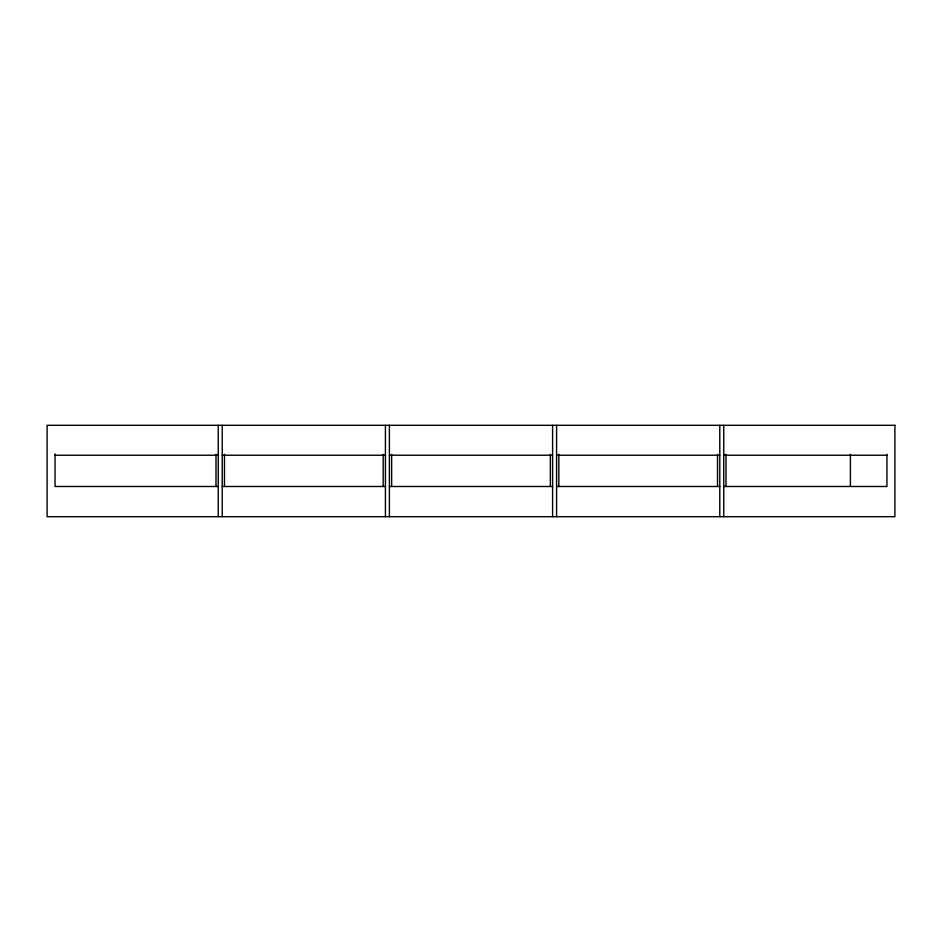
<?xml version="1.0" encoding="UTF-8"?>
<svg xmlns="http://www.w3.org/2000/svg" width="942" height="942" viewBox="0 0 942 942"><rect width="100%" height="100%" fill="white"/><g stroke="black" fill="none" stroke-linecap="round" stroke-linejoin="round"><path stroke-width="1.41" d="M55.048 455.233L218.25 455.233M222.218 455.233L385.419 455.233M389.399 455.233L552.601 455.233M556.581 455.233L719.782 455.233M723.75 455.233L886.952 455.233M218.25 486.496L55.048 486.496L55.048 453.938M222.218 486.496L385.419 486.496M389.399 486.496L552.601 486.496M556.581 486.496L719.782 486.496M723.75 486.496L886.952 486.496L886.952 454.315M850.391 454.279L850.391 486.284M725.999 454.315L725.999 486.496M723.75 425.301L723.75 516.699M719.782 425.301L719.782 516.699M717.521 454.315L717.521 486.496M558.83 454.315L558.83 486.496M556.581 425.301L556.581 516.699M552.601 425.301L552.601 516.699M550.352 454.315L550.352 486.496M391.648 454.315L391.648 486.496M389.399 425.301L389.399 516.699M385.419 425.301L385.419 516.699M383.17 454.315L383.17 486.496M224.479 454.315L224.479 486.496M222.23 425.301L222.23 516.699M218.25 425.301L218.25 516.699M216.001 454.315L216.001 486.496M894.9 425.301L47.1 425.301L47.1 516.699L894.9 516.699L894.9 425.301"/></g></svg>
